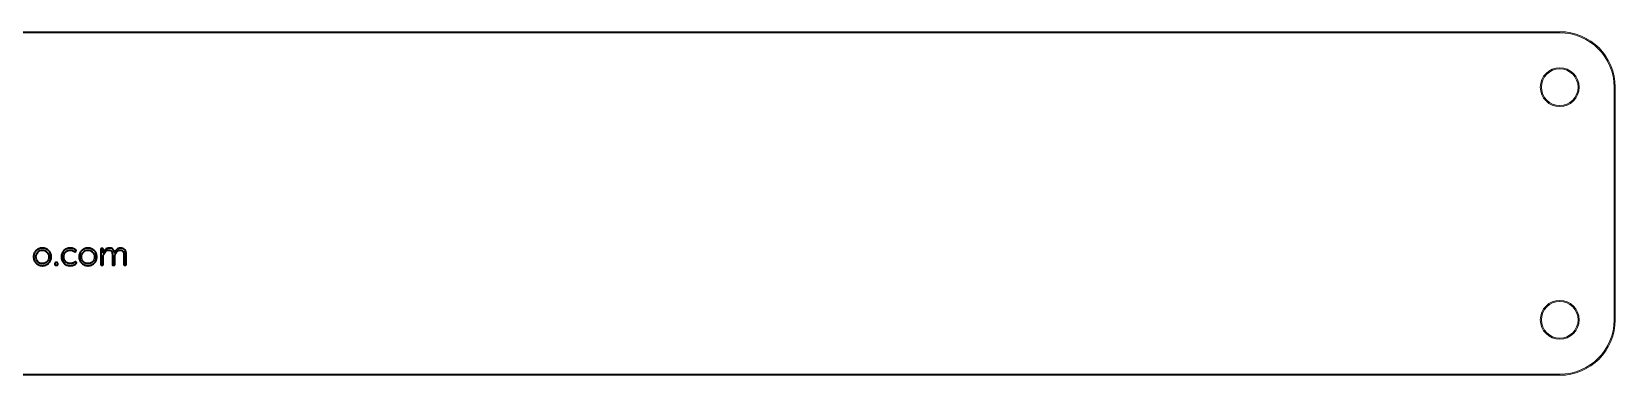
# Model space of a CAD drawing. Header units: inches. Extents: x 3 to 297, y -35 to -5.
# Drawn here: x 154.6 to 297.2, y -35.5 to -4.5 of the extents above; entities that cross this region are included whole.
import ezdxf

# ---------------------------------------------------------------- set-up
doc = ezdxf.new("R2010")
doc.units = ezdxf.units.IN
doc.header["$MEASUREMENT"] = 0
doc.layers.add('Calque 2', color=7, linetype='Continuous')

# ---------------------------------------------------------------- blocks, each defined once
blk = doc.blocks.new('block 54')
at = {"layer": 'Calque 2'}
h = blk.add_hatch(color=7, dxfattribs=at)
h.dxf.hatch_style = 2
edge = h.paths.add_edge_path()
edge.add_spline(control_points=[(292.18, -7.78), (291.22, -7.78), (290.43, -8.56), (290.43, -9.53), (290.43, -10.5), (291.22, -11.28), (292.18, -11.28), (293.15, -11.28), (293.93, -10.5), (293.93, -9.53), (293.93, -8.56), (293.15, -7.78), (292.18, -7.78), (292.18, -7.78), (292.18, -7.78), (292.18, -7.78)], knot_values=[0, 0, 0, 0, 1, 1, 1, 2, 2, 2, 3, 3, 3, 4, 4, 4, 5, 5, 5, 5], degree=3, periodic=1)
edge = h.paths.add_edge_path()
edge.add_spline(control_points=[(292.18, -7.88), (293.09, -7.88), (293.83, -8.62), (293.83, -9.53), (293.83, -10.44), (293.09, -11.18), (292.18, -11.18), (291.27, -11.18), (290.53, -10.44), (290.53, -9.53), (290.53, -8.62), (291.27, -7.88), (292.18, -7.88)], knot_values=[0, 0, 0, 0, 0.352778, 0.352778, 0.352778, 0.705556, 0.705556, 0.705556, 1.058333, 1.058333, 1.058333, 1.411111, 1.411111, 1.411111, 1.411111], degree=3, periodic=0)
edge.add_line((292.18, -7.88), (292.18, -7.88))
at = {"layer": 'Calque 2', "lineweight": 0}
for points, knots in [([(292.18, -7.78), (291.22, -7.78), (290.43, -8.56), (290.43, -9.53), (290.43, -10.5), (291.22, -11.28), (292.18, -11.28), (293.15, -11.28), (293.93, -10.5), (293.93, -9.53), (293.93, -8.56), (293.15, -7.78), (292.18, -7.78), (292.18, -7.78), (292.18, -7.78), (292.18, -7.78)], [0, 0, 0, 0, 1, 1, 1, 2, 2, 2, 3, 3, 3, 4, 4, 4, 5, 5, 5, 5]), ([(292.18, -7.88), (293.09, -7.88), (293.83, -8.62), (293.83, -9.53), (293.83, -10.44), (293.09, -11.18), (292.18, -11.18), (291.27, -11.18), (290.53, -10.44), (290.53, -9.53), (290.53, -8.62), (291.27, -7.88), (292.18, -7.88)], [0, 0, 0, 0, 1, 1, 1, 2, 2, 2, 3, 3, 3, 4, 4, 4, 4])]:
    blk.add_open_spline(points, degree=3, knots=knots, dxfattribs=at)
blk = doc.blocks.new('block 57')
at = {"layer": 'Calque 2'}
h = blk.add_hatch(color=7, dxfattribs=at)
h.dxf.hatch_style = 2
edge = h.paths.add_edge_path()
edge.add_spline(control_points=[(292.18, -28.72), (291.22, -28.72), (290.43, -29.5), (290.43, -30.47), (290.43, -31.44), (291.22, -32.22), (292.18, -32.22), (293.15, -32.22), (293.93, -31.44), (293.93, -30.47), (293.93, -29.5), (293.15, -28.72), (292.18, -28.72), (292.18, -28.72), (292.18, -28.72), (292.18, -28.72)], knot_values=[0, 0, 0, 0, 1, 1, 1, 2, 2, 2, 3, 3, 3, 4, 4, 4, 5, 5, 5, 5], degree=3, periodic=1)
edge = h.paths.add_edge_path()
edge.add_spline(control_points=[(292.18, -28.82), (293.09, -28.82), (293.83, -29.56), (293.83, -30.47), (293.83, -31.38), (293.09, -32.12), (292.18, -32.12), (291.27, -32.12), (290.53, -31.38), (290.53, -30.47), (290.53, -29.56), (291.27, -28.82), (292.18, -28.82)], knot_values=[0, 0, 0, 0, 0.352778, 0.352778, 0.352778, 0.705556, 0.705556, 0.705556, 1.058333, 1.058333, 1.058333, 1.411111, 1.411111, 1.411111, 1.411111], degree=3, periodic=0)
edge.add_line((292.18, -28.82), (292.18, -28.82))
at = {"layer": 'Calque 2', "lineweight": 0}
for points, knots in [([(292.18, -28.72), (291.22, -28.72), (290.43, -29.5), (290.43, -30.47), (290.43, -31.44), (291.22, -32.22), (292.18, -32.22), (293.15, -32.22), (293.93, -31.44), (293.93, -30.47), (293.93, -29.5), (293.15, -28.72), (292.18, -28.72), (292.18, -28.72), (292.18, -28.72), (292.18, -28.72)], [0, 0, 0, 0, 1, 1, 1, 2, 2, 2, 3, 3, 3, 4, 4, 4, 5, 5, 5, 5]), ([(292.18, -28.82), (293.09, -28.82), (293.83, -29.56), (293.83, -30.47), (293.83, -31.38), (293.09, -32.12), (292.18, -32.12), (291.27, -32.12), (290.53, -31.38), (290.53, -30.47), (290.53, -29.56), (291.27, -28.82), (292.18, -28.82)], [0, 0, 0, 0, 1, 1, 1, 2, 2, 2, 3, 3, 3, 4, 4, 4, 4])]:
    blk.add_open_spline(points, degree=3, knots=knots, dxfattribs=at)
blk = doc.blocks.new('block 59')
at = {"layer": 'Calque 2'}
h = blk.add_hatch(color=7, dxfattribs=at)
h.dxf.hatch_style = 2
edge = h.paths.add_edge_path()
edge.add_spline(control_points=[(292.18, -4.53), (292.18, -4.53), (7.82, -4.53), (7.82, -4.53), (5.05, -4.53), (2.82, -6.77), (2.82, -9.53), (2.82, -9.53), (2.82, -9.53), (2.82, -9.53), (2.82, -9.53), (2.82, -30.47), (2.82, -30.47), (2.82, -33.23), (5.05, -35.47), (7.82, -35.47), (7.82, -35.47), (292.18, -35.47), (292.18, -35.47), (294.95, -35.47), (297.18, -33.23), (297.18, -30.47), (297.18, -30.47), (297.18, -9.53), (297.18, -9.53), (297.18, -6.77), (294.95, -4.53), (292.18, -4.53), (292.18, -4.53), (292.18, -4.53), (292.18, -4.53)], knot_values=[0, 0, 0, 0, 1, 1, 1, 2, 2, 2, 3, 3, 3, 4, 4, 4, 5, 5, 5, 6, 6, 6, 7, 7, 7, 8, 8, 8, 9, 9, 9, 10, 10, 10, 10], degree=3, periodic=1)
edge = h.paths.add_edge_path()
edge.add_spline(control_points=[(292.18, -4.63), (294.89, -4.63), (297.08, -6.83), (297.08, -9.53), (297.08, -9.53), (297.08, -30.47), (297.08, -30.47), (297.08, -33.17), (294.89, -35.37), (292.18, -35.37), (292.18, -35.37), (7.82, -35.37), (7.82, -35.37), (5.11, -35.37), (2.92, -33.17), (2.92, -30.47), (2.92, -30.47), (2.92, -9.53), (2.92, -9.53), (2.92, -6.83), (5.11, -4.63), (7.82, -4.63), (7.82, -4.63), (292.18, -4.63), (292.18, -4.63)], knot_values=[0, 0, 0, 0, 0.352778, 0.352778, 0.352778, 0.705556, 0.705556, 0.705556, 1.058333, 1.058333, 1.058333, 1.411111, 1.411111, 1.411111, 1.763889, 1.763889, 1.763889, 2.116667, 2.116667, 2.116667, 2.469444, 2.469444, 2.469444, 2.822222, 2.822222, 2.822222, 2.822222], degree=3, periodic=0)
edge.add_line((292.18, -4.63), (292.18, -4.63))
at = {"layer": 'Calque 2', "lineweight": 0}
for points, knots in [([(292.18, -4.53), (292.18, -4.53), (7.82, -4.53), (7.82, -4.53), (5.05, -4.53), (2.82, -6.77), (2.82, -9.53), (2.82, -9.53), (2.82, -9.53), (2.82, -9.53), (2.82, -9.53), (2.82, -30.47), (2.82, -30.47), (2.82, -33.23), (5.05, -35.47), (7.82, -35.47), (7.82, -35.47), (292.18, -35.47), (292.18, -35.47), (294.95, -35.47), (297.18, -33.23), (297.18, -30.47), (297.18, -30.47), (297.18, -9.53), (297.18, -9.53), (297.18, -6.77), (294.95, -4.53), (292.18, -4.53), (292.18, -4.53), (292.18, -4.53), (292.18, -4.53)], [0, 0, 0, 0, 1, 1, 1, 2, 2, 2, 3, 3, 3, 4, 4, 4, 5, 5, 5, 6, 6, 6, 7, 7, 7, 8, 8, 8, 9, 9, 9, 10, 10, 10, 10]), ([(292.18, -4.63), (294.89, -4.63), (297.08, -6.83), (297.08, -9.53), (297.08, -9.53), (297.08, -30.47), (297.08, -30.47), (297.08, -33.17), (294.89, -35.37), (292.18, -35.37), (292.18, -35.37), (7.82, -35.37), (7.82, -35.37), (5.11, -35.37), (2.92, -33.17), (2.92, -30.47), (2.92, -30.47), (2.92, -9.53), (2.92, -9.53), (2.92, -6.83), (5.11, -4.63), (7.82, -4.63), (7.82, -4.63), (292.18, -4.63), (292.18, -4.63)], [0, 0, 0, 0, 1, 1, 1, 2, 2, 2, 3, 3, 3, 4, 4, 4, 5, 5, 5, 6, 6, 6, 7, 7, 7, 8, 8, 8, 8])]:
    blk.add_open_spline(points, degree=3, knots=knots, dxfattribs=at)

msp = doc.modelspace()

# ---------------------------------------------------------------- linework, layer by layer
at = {"layer": 'Calque 2', "color": 7, "lineweight": 35}
for points, knots in [([(154.75, -24.8), (154.75, -24.69), (154.77, -24.58), (154.82, -24.49), (154.86, -24.39), (154.91, -24.31), (154.99, -24.24), (155.06, -24.17), (155.14, -24.11), (155.24, -24.07), (155.34, -24.03), (155.44, -24.01), (155.55, -24.01), (155.66, -24.01), (155.76, -24.03), (155.86, -24.07), (155.96, -24.11), (156.04, -24.17), (156.11, -24.24), (156.19, -24.31), (156.24, -24.39), (156.29, -24.49), (156.33, -24.58), (156.35, -24.69), (156.35, -24.8), (156.35, -24.91), (156.33, -25.02), (156.29, -25.11), (156.24, -25.21), (156.19, -25.3), (156.11, -25.37), (156.04, -25.44), (155.96, -25.5), (155.86, -25.54), (155.77, -25.58), (155.66, -25.6), (155.55, -25.6), (155.44, -25.6), (155.34, -25.58), (155.24, -25.54), (155.14, -25.5), (155.06, -25.44), (154.99, -25.37), (154.91, -25.3), (154.86, -25.21), (154.82, -25.11), (154.77, -25.02), (154.75, -24.91), (154.75, -24.8)], [0, 0, 0, 0, 1, 1, 1, 2, 2, 2, 3, 3, 3, 4, 4, 4, 5, 5, 5, 6, 6, 6, 7, 7, 7, 8, 8, 8, 9, 9, 9, 10, 10, 10, 11, 11, 11, 12, 12, 12, 13, 13, 13, 14, 14, 14, 15, 15, 15, 16, 16, 16, 16]), ([(154.96, -24.8), (154.96, -24.89), (154.98, -24.97), (155.01, -25.04), (155.04, -25.12), (155.08, -25.18), (155.14, -25.24), (155.19, -25.29), (155.25, -25.34), (155.32, -25.37), (155.39, -25.4), (155.47, -25.41), (155.55, -25.41), (155.63, -25.41), (155.71, -25.4), (155.78, -25.37), (155.85, -25.34), (155.91, -25.29), (155.96, -25.24), (156.02, -25.18), (156.06, -25.12), (156.09, -25.04), (156.12, -24.97), (156.14, -24.89), (156.14, -24.8), (156.14, -24.71), (156.12, -24.63), (156.09, -24.56), (156.06, -24.49), (156.02, -24.42), (155.96, -24.37), (155.91, -24.31), (155.85, -24.27), (155.78, -24.24), (155.71, -24.21), (155.63, -24.2), (155.55, -24.2), (155.47, -24.2), (155.39, -24.21), (155.32, -24.24), (155.25, -24.27), (155.19, -24.31), (155.14, -24.37), (155.08, -24.42), (155.04, -24.49), (155.01, -24.56), (154.98, -24.63), (154.96, -24.71), (154.96, -24.8)], [0, 0, 0, 0, 1, 1, 1, 2, 2, 2, 3, 3, 3, 4, 4, 4, 5, 5, 5, 6, 6, 6, 7, 7, 7, 8, 8, 8, 9, 9, 9, 10, 10, 10, 11, 11, 11, 12, 12, 12, 13, 13, 13, 14, 14, 14, 15, 15, 15, 16, 16, 16, 16]), ([(157.26, -24.81), (157.26, -24.69), (157.28, -24.58), (157.32, -24.49), (157.36, -24.39), (157.42, -24.31), (157.49, -24.24), (157.56, -24.17), (157.65, -24.11), (157.74, -24.07), (157.84, -24.03), (157.94, -24.01), (158.06, -24.01), (158.12, -24.01), (158.18, -24.02), (158.23, -24.03), (158.28, -24.04), (158.33, -24.06), (158.37, -24.08), (158.42, -24.09), (158.45, -24.11), (158.48, -24.13), (158.51, -24.15), (158.54, -24.17), (158.56, -24.18), (158.59, -24.21), (158.6, -24.25), (158.57, -24.29), (158.57, -24.29), (158.55, -24.32), (158.55, -24.32), (158.52, -24.36), (158.49, -24.36), (158.44, -24.33), (158.41, -24.31), (158.36, -24.28), (158.3, -24.25), (158.23, -24.21), (158.15, -24.2), (158.06, -24.2), (157.98, -24.2), (157.9, -24.21), (157.83, -24.24), (157.76, -24.27), (157.7, -24.31), (157.64, -24.37), (157.59, -24.42), (157.55, -24.48), (157.52, -24.56), (157.49, -24.63), (157.47, -24.72), (157.47, -24.81), (157.47, -24.9), (157.49, -24.98), (157.52, -25.05), (157.55, -25.13), (157.59, -25.19), (157.64, -25.24), (157.7, -25.3), (157.76, -25.34), (157.83, -25.37), (157.9, -25.4), (157.98, -25.41), (158.06, -25.41), (158.12, -25.41), (158.16, -25.41), (158.21, -25.4), (158.25, -25.39), (158.29, -25.37), (158.33, -25.36), (158.36, -25.34), (158.4, -25.32), (158.42, -25.31), (158.45, -25.29), (158.47, -25.27), (158.49, -25.25), (158.53, -25.22), (158.56, -25.23), (158.59, -25.27), (158.59, -25.27), (158.61, -25.3), (158.61, -25.3), (158.63, -25.34), (158.63, -25.37), (158.59, -25.4), (158.57, -25.42), (158.55, -25.44), (158.52, -25.46), (158.48, -25.48), (158.44, -25.5), (158.4, -25.52), (158.35, -25.55), (158.3, -25.56), (158.25, -25.58), (158.19, -25.59), (158.13, -25.6), (158.06, -25.6), (157.94, -25.6), (157.84, -25.58), (157.74, -25.54), (157.64, -25.5), (157.56, -25.45), (157.49, -25.38), (157.42, -25.31), (157.36, -25.22), (157.32, -25.13), (157.28, -25.03), (157.26, -24.92), (157.26, -24.81)], [0, 0, 0, 0, 1, 1, 1, 2, 2, 2, 3, 3, 3, 4, 4, 4, 5, 5, 5, 6, 6, 6, 7, 7, 7, 8, 8, 8, 9, 9, 9, 10, 10, 10, 11, 11, 11, 12, 12, 12, 13, 13, 13, 14, 14, 14, 15, 15, 15, 16, 16, 16, 17, 17, 17, 18, 18, 18, 19, 19, 19, 20, 20, 20, 21, 21, 21, 22, 22, 22, 23, 23, 23, 24, 24, 24, 25, 25, 25, 26, 26, 26, 27, 27, 27, 28, 28, 28, 29, 29, 29, 30, 30, 30, 31, 31, 31, 32, 32, 32, 33, 33, 33, 34, 34, 34, 35, 35, 35, 36, 36, 36, 36]), ([(158.86, -24.8), (158.86, -24.69), (158.88, -24.58), (158.92, -24.49), (158.96, -24.39), (159.02, -24.31), (159.09, -24.24), (159.16, -24.17), (159.25, -24.11), (159.34, -24.07), (159.44, -24.03), (159.54, -24.01), (159.65, -24.01), (159.76, -24.01), (159.87, -24.03), (159.97, -24.07), (160.06, -24.11), (160.15, -24.17), (160.22, -24.24), (160.29, -24.31), (160.35, -24.39), (160.39, -24.49), (160.43, -24.58), (160.45, -24.69), (160.45, -24.8), (160.45, -24.91), (160.43, -25.02), (160.39, -25.11), (160.35, -25.21), (160.29, -25.3), (160.22, -25.37), (160.15, -25.44), (160.06, -25.5), (159.97, -25.54), (159.87, -25.58), (159.77, -25.6), (159.66, -25.6), (159.55, -25.6), (159.44, -25.58), (159.35, -25.54), (159.25, -25.5), (159.16, -25.44), (159.09, -25.37), (159.02, -25.3), (158.96, -25.21), (158.92, -25.11), (158.88, -25.02), (158.86, -24.91), (158.86, -24.8)], [0, 0, 0, 0, 1, 1, 1, 2, 2, 2, 3, 3, 3, 4, 4, 4, 5, 5, 5, 6, 6, 6, 7, 7, 7, 8, 8, 8, 9, 9, 9, 10, 10, 10, 11, 11, 11, 12, 12, 12, 13, 13, 13, 14, 14, 14, 15, 15, 15, 16, 16, 16, 16]), ([(159.07, -24.8), (159.07, -24.89), (159.08, -24.97), (159.11, -25.04), (159.15, -25.12), (159.19, -25.18), (159.24, -25.24), (159.29, -25.29), (159.36, -25.34), (159.43, -25.37), (159.5, -25.4), (159.58, -25.41), (159.66, -25.41), (159.74, -25.41), (159.81, -25.4), (159.88, -25.37), (159.96, -25.34), (160.02, -25.29), (160.07, -25.24), (160.12, -25.18), (160.17, -25.12), (160.2, -25.04), (160.23, -24.97), (160.24, -24.89), (160.24, -24.8), (160.24, -24.71), (160.23, -24.63), (160.2, -24.56), (160.17, -24.49), (160.12, -24.42), (160.07, -24.37), (160.02, -24.31), (159.96, -24.27), (159.88, -24.24), (159.81, -24.21), (159.74, -24.2), (159.66, -24.2), (159.58, -24.2), (159.5, -24.21), (159.43, -24.24), (159.36, -24.27), (159.29, -24.31), (159.24, -24.37), (159.19, -24.42), (159.15, -24.49), (159.11, -24.56), (159.08, -24.63), (159.07, -24.71), (159.07, -24.8)], [0, 0, 0, 0, 1, 1, 1, 2, 2, 2, 3, 3, 3, 4, 4, 4, 5, 5, 5, 6, 6, 6, 7, 7, 7, 8, 8, 8, 9, 9, 9, 10, 10, 10, 11, 11, 11, 12, 12, 12, 13, 13, 13, 14, 14, 14, 15, 15, 15, 16, 16, 16, 16]), ([(160.81, -24.12), (160.81, -24.07), (160.84, -24.05), (160.89, -24.05), (160.89, -24.05), (160.94, -24.05), (160.94, -24.05), (160.99, -24.05), (161.01, -24.07), (161.01, -24.12), (161.01, -24.12), (161.01, -24.3), (161.01, -24.3), (161.01, -24.31), (161.01, -24.33), (161.01, -24.34), (161.01, -24.36), (161.01, -24.37), (161.01, -24.38), (161, -24.39), (161, -24.4), (161, -24.41), (161, -24.41), (161.01, -24.41), (161.01, -24.41), (161.02, -24.36), (161.05, -24.31), (161.09, -24.26), (161.13, -24.21), (161.17, -24.17), (161.22, -24.13), (161.27, -24.1), (161.33, -24.07), (161.39, -24.05), (161.44, -24.02), (161.5, -24.01), (161.56, -24.01), (161.7, -24.01), (161.81, -24.04), (161.88, -24.11), (161.96, -24.17), (162.01, -24.27), (162.03, -24.39), (162.03, -24.39), (162.03, -24.39), (162.03, -24.39), (162.05, -24.34), (162.08, -24.3), (162.12, -24.25), (162.16, -24.21), (162.2, -24.17), (162.25, -24.13), (162.3, -24.09), (162.35, -24.07), (162.41, -24.04), (162.47, -24.02), (162.53, -24.01), (162.59, -24.01), (162.77, -24.01), (162.9, -24.06), (162.98, -24.17), (163.05, -24.27), (163.09, -24.41), (163.09, -24.6), (163.09, -24.6), (163.09, -25.49), (163.09, -25.49), (163.09, -25.54), (163.07, -25.56), (163.02, -25.56), (163.02, -25.56), (162.96, -25.56), (162.96, -25.56), (162.91, -25.56), (162.89, -25.54), (162.89, -25.49), (162.89, -25.49), (162.89, -24.65), (162.89, -24.65), (162.89, -24.59), (162.88, -24.53), (162.88, -24.48), (162.87, -24.42), (162.85, -24.37), (162.83, -24.33), (162.8, -24.29), (162.77, -24.26), (162.73, -24.24), (162.69, -24.21), (162.63, -24.2), (162.56, -24.2), (162.49, -24.2), (162.42, -24.22), (162.36, -24.25), (162.29, -24.29), (162.24, -24.34), (162.2, -24.4), (162.15, -24.46), (162.12, -24.53), (162.09, -24.6), (162.07, -24.68), (162.06, -24.75), (162.06, -24.83), (162.06, -24.83), (162.06, -25.49), (162.06, -25.49), (162.06, -25.54), (162.03, -25.56), (161.98, -25.56), (161.98, -25.56), (161.93, -25.56), (161.93, -25.56), (161.88, -25.56), (161.85, -25.54), (161.85, -25.49), (161.85, -25.49), (161.85, -24.65), (161.85, -24.65), (161.85, -24.59), (161.85, -24.54), (161.84, -24.48), (161.84, -24.43), (161.82, -24.38), (161.8, -24.34), (161.78, -24.3), (161.75, -24.26), (161.7, -24.24), (161.66, -24.21), (161.6, -24.2), (161.53, -24.2), (161.46, -24.2), (161.39, -24.22), (161.32, -24.25), (161.26, -24.29), (161.2, -24.34), (161.16, -24.4), (161.11, -24.46), (161.08, -24.53), (161.05, -24.6), (161.03, -24.68), (161.02, -24.75), (161.02, -24.83), (161.02, -24.83), (161.02, -25.49), (161.02, -25.49), (161.02, -25.54), (160.99, -25.56), (160.94, -25.56), (160.94, -25.56), (160.89, -25.56), (160.89, -25.56), (160.84, -25.56), (160.81, -25.54), (160.81, -25.49), (160.81, -25.49), (160.81, -24.12), (160.81, -24.12)], [0, 0, 0, 0, 1, 1, 1, 2, 2, 2, 3, 3, 3, 4, 4, 4, 5, 5, 5, 6, 6, 6, 7, 7, 7, 8, 8, 8, 9, 9, 9, 10, 10, 10, 11, 11, 11, 12, 12, 12, 13, 13, 13, 14, 14, 14, 15, 15, 15, 16, 16, 16, 17, 17, 17, 18, 18, 18, 19, 19, 19, 20, 20, 20, 21, 21, 21, 22, 22, 22, 23, 23, 23, 24, 24, 24, 25, 25, 25, 26, 26, 26, 27, 27, 27, 28, 28, 28, 29, 29, 29, 30, 30, 30, 31, 31, 31, 32, 32, 32, 33, 33, 33, 34, 34, 34, 35, 35, 35, 36, 36, 36, 37, 37, 37, 38, 38, 38, 39, 39, 39, 40, 40, 40, 41, 41, 41, 42, 42, 42, 43, 43, 43, 44, 44, 44, 45, 45, 45, 46, 46, 46, 47, 47, 47, 48, 48, 48, 49, 49, 49, 50, 50, 50, 51, 51, 51, 52, 52, 52, 52]), ([(156.68, -25.38), (156.68, -25.34), (156.71, -25.31), (156.75, -25.31), (156.75, -25.31), (156.85, -25.31), (156.85, -25.31), (156.9, -25.31), (156.93, -25.34), (156.93, -25.38), (156.93, -25.38), (156.93, -25.49), (156.93, -25.49), (156.93, -25.54), (156.9, -25.56), (156.85, -25.56), (156.85, -25.56), (156.75, -25.56), (156.75, -25.56), (156.71, -25.56), (156.68, -25.54), (156.68, -25.49), (156.68, -25.49), (156.68, -25.38), (156.68, -25.38)], [0, 0, 0, 0, 1, 1, 1, 2, 2, 2, 3, 3, 3, 4, 4, 4, 5, 5, 5, 6, 6, 6, 7, 7, 7, 8, 8, 8, 8])]:
    msp.add_open_spline(points, degree=3, knots=knots, dxfattribs=at)

# ---------------------------------------------------------------- block references
at = {"layer": 'Calque 2'}
for name in ['block 59', 'block 54', 'block 57']:
    msp.add_blockref(name, (0, 0), dxfattribs=at)

doc.saveas('drawing.dxf')
